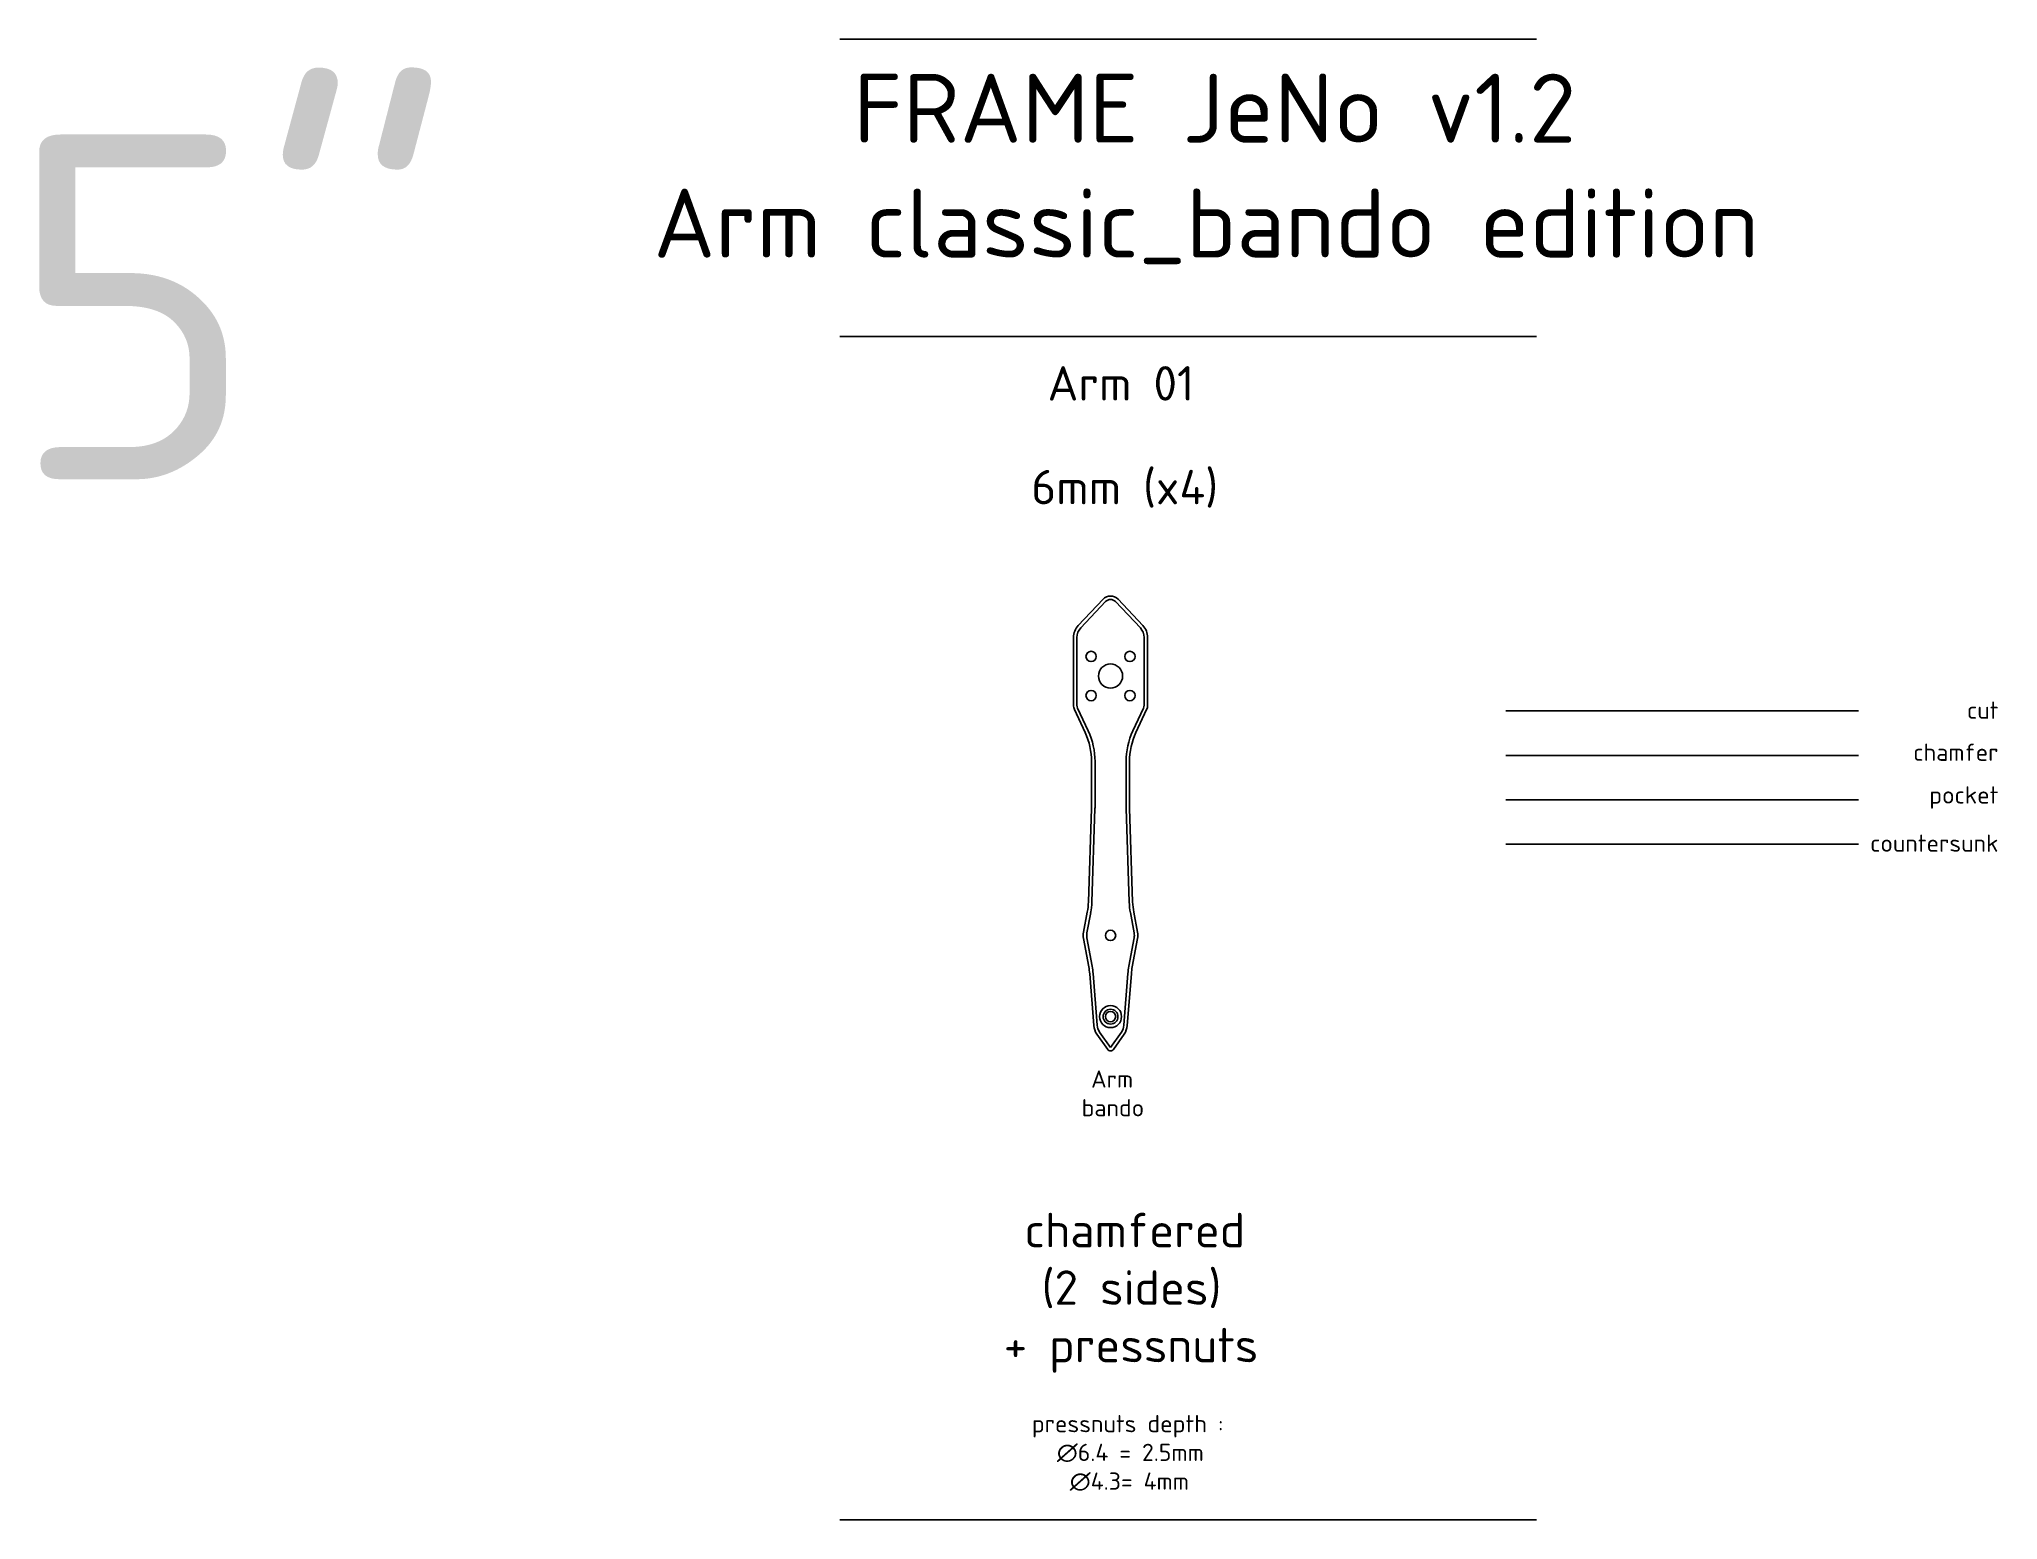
# Model space of a CAD drawing. Header units: millimetres. Extents: x -232 to 336, y 0 to 429.
import ezdxf

# ---------------------------------------------------------------- set-up
doc = ezdxf.new("R2010")
doc.units = ezdxf.units.MM
doc.linetypes.add('JIS_09_08', pattern=[10.75, 8, -0.55, 0.55, -0.55, 0.55, -0.55])
for name, color, linetype in [('Calque1', 150, 'Continuous'), ('Calque1_chamfered', 40, 'Continuous'), ('Calque1_countersunk', 90, 'Continuous'), ('Calque1_pocket', 10, 'Continuous')]:
    doc.layers.add(name, color=color, linetype=linetype)
doc.styles.get("Standard").update_dxf_attribs({"font": 'arial.ttf'})

msp = doc.modelspace()

# ---------------------------------------------------------------- linework, layer by layer
at = {"layer": 'Calque1'}
for p, q in [((0, 429.49), (202.05, 429.49)), ((0, 343.2), (202.05, 343.2)), ((76.33, 267.02), (69.12, 259.39)), ((80.69, 267.02), (87.9, 259.39)), ((67.76, 255.96), (67.76, 236.3)), ((89.26, 255.96), (89.26, 236.3)), ((68.04, 235.03), (71.13, 228.4)), ((88.98, 235.03), (85.89, 228.4)), ((193.21, 234.64), (295.45, 234.64)), ((73.01, 207.02), (73.01, 219.94)), ((84.01, 207.02), (84.01, 219.94)), ((72.08, 179.25), (73, 206.35)), ((84.93, 179.25), (84.02, 206.35)), ((70.68, 170.43), (71.76, 176.28)), ((86.34, 170.43), (85.25, 176.3)), ((70.68, 168.61), (72.19, 160.43)), ((86.34, 168.61), (84.82, 160.43)), ((73.65, 143.39), (72.47, 158.36)), ((83.37, 143.39), (84.55, 158.36)), ((77.69, 136.43), (74.54, 140.91)), ((79.33, 136.43), (82.48, 140.91)), ((0, 0), (202.05, 0))]:
    msp.add_line(p, q, dxfattribs=at)
for centre, radius in [((72.88, 250.44), 1.5), ((84.14, 250.44), 1.5), ((78.51, 244.76), 3.5), ((72.88, 239.08), 1.5), ((84.14, 239.08), 1.5), ((78.51, 169.52), 1.5), ((78.51, 145.97), 1.5)]:
    msp.add_circle(centre, radius, dxfattribs=at)
for centre, radius, start, end in [((78.51, 264.96), 3, 43.3504, 136.6496), ((72.76, 255.96), 5, 136.6496, 180), ((84.26, 255.96), 5, 0, 43.3504), ((70.76, 236.3), 3, 180, 205.0173), ((86.26, 236.3), 3, 334.9827, 0), ((53.01, 219.94), 20, 0, 25.0173), ((104.01, 219.94), 20, 154.9827, 180), ((53.01, 207.02), 20, 358.0693, 0), ((104.01, 207.02), 20, 180, 181.9307), ((52.1, 179.92), 20, 349.5057, 358.0693), ((104.92, 179.92), 20, 181.9307, 190.4943), ((75.59, 169.52), 5, 169.5057, 190.4943), ((81.42, 169.52), 5, 349.5057, 10.4943), ((52.53, 156.78), 20, 4.5137, 10.4943), ((104.49, 156.78), 20, 169.5057, 175.4863), ((78.63, 143.78), 5, 184.5137, 215.0925), ((78.39, 143.78), 5, 324.9075, 355.4863), ((78.51, 137), 1, 215.0925, 324.9075)]:
    msp.add_arc(centre, radius, start, end, dxfattribs=at)
at = {"layer": 'Calque1_chamfered'}
for p, q in [((77.05, 266.34), (69.85, 258.7)), ((79.96, 266.34), (87.17, 258.7)), ((68.76, 255.96), (68.76, 236.3)), ((88.26, 255.96), (88.26, 236.3)), ((68.95, 235.45), (72.04, 228.82)), ((88.07, 235.45), (84.98, 228.82)), ((193.21, 221.74), (295.45, 221.74)), ((74.01, 207.02), (74.01, 219.94)), ((83.01, 207.02), (83.01, 219.94)), ((73.08, 179.22), (74, 206.31)), ((83.93, 179.22), (83.02, 206.31)), ((71.66, 170.25), (72.75, 176.12)), ((85.36, 170.25), (84.27, 176.12)), ((71.66, 168.79), (73.18, 160.61)), ((85.36, 168.79), (83.84, 160.61)), ((74.65, 143.47), (73.46, 158.44)), ((82.37, 143.47), (83.55, 158.44)), ((78.51, 137), (75.36, 141.48)), ((78.51, 137), (81.66, 141.48))]:
    msp.add_line(p, q, dxfattribs=at)
for centre, radius, start, end in [((78.51, 264.96), 2, 43.3504, 136.6496), ((72.76, 255.96), 4, 136.6496, 180), ((84.26, 255.96), 4, 0, 43.3504), ((70.76, 236.3), 2, 180, 205.0173), ((86.26, 236.3), 2, 334.9827, 0), ((53.01, 219.94), 21, 0, 25.0173), ((104.01, 219.94), 21, 154.9827, 180), ((53.01, 207.02), 21, 358.0693, 0), ((104.01, 207.02), 21, 180, 181.9307), ((52.1, 179.92), 21, 349.5057, 358.0693), ((104.92, 179.92), 21, 181.9307, 190.4943), ((75.59, 169.52), 4, 169.5057, 190.4943), ((81.42, 169.52), 4, 349.5057, 10.4943), ((52.53, 156.78), 21, 4.5137, 10.4943), ((104.49, 156.78), 21, 169.5057, 175.4863), ((78.63, 143.78), 4, 184.5137, 215.0925), ((78.39, 143.78), 4, 324.9075, 355.4863)]:
    msp.add_arc(centre, radius, start, end, dxfattribs=at)
at = {"layer": 'Calque1_countersunk'}
msp.add_line((193.21, 195.96), (295.45, 195.96), dxfattribs=at)
at = {"layer": 'Calque1_pocket'}
msp.add_line((193.21, 208.85), (295.45, 208.85), dxfattribs=at)
for radius in [3.2, 2.15]:
    msp.add_circle((78.51, 145.97), radius, dxfattribs=at)

# ---------------------------------------------------------------- texts
at = {"linetype": 'JIS_09_08', "attachment_point": 1}
for s, width, heights, insert, char_height in [('{\\fISOCPEUR|b0|i0|c0|p34;5"}', 327.7561, [0], (-241.54, 401.84), 100), ('\\pi135.69758;{\\fISOCPEUR|b0|i0|c0|p34;FRAME JeNo v1.2\\P\\pi77.69758;Arm classic_bando edition}', 471.3952, [0], (-131.79, 419.46), 20), ('{\\fISOCPEUR|b0|i0|c0|p34;Arm 01}', 327.7561, [0], (60.22, 334.65), 10), ('{\\fISOCPEUR|b0|i0|c0|p34;6mm (x4)}', 327.7561, [0], (55.52, 304.56), 10), ('\\pi39.82127;{\\fISOCPEUR|b0|i0|c0|p34;Arm \\P\\pi37.07127;bando}', 90.6425, [23.17], (33.06, 130.37), 5), ('\\pi133.87807;{\\fISOCPEUR|b0|i0|c0|p34;chamfered\\P\\pi138.87807;(2 sides)\\P\\pi127.87807;+ pressnuts}', 327.7561, [0], (-80.35, 89.04), 10)]:
    msp.add_mtext_dynamic_manual_height_columns(s, width=width, gutter_width=12.5, heights=heights, dxfattribs=dict(at, insert=insert, char_height=char_height))
at = {"layer": 'Calque1', "insert": (336.06, 237.35), "char_height": 5, "attachment_point": 3}
msp.add_mtext_dynamic_manual_height_columns('{\\fISOCPEUR|b0|i0|c0|p34;cut}', width=327.7561, gutter_width=12.5, heights=[0], dxfattribs=at)
at = {"layer": 'Calque1_chamfered', "insert": (336.06, 225.15), "char_height": 5, "attachment_point": 3}
msp.add_mtext_dynamic_manual_height_columns('{\\fISOCPEUR|b0|i0|c0|p34;chamfer}', width=327.7561, gutter_width=12.5, heights=[0], dxfattribs=at)
at = {"layer": 'Calque1_countersunk', "insert": (336.06, 198.78), "char_height": 5, "attachment_point": 3}
msp.add_mtext_dynamic_manual_height_columns('{\\fISOCPEUR|b0|i0|c0|p34;countersunk}', width=327.7561, gutter_width=12.5, heights=[0], dxfattribs=at)
at = {"layer": 'Calque1_pocket', "char_height": 5}
for s, width, insert, attachment_point in [('{\\fISOCPEUR|b0|i0|c0|p34;pocket}', 327.7561, (336.06, 212.76), 3), ('\\pi36.45843;{\\fISOCPEUR|b0|i0|c0|p34;pressnuts depth : \\P\\pi43.70843;∅6.4 = 2.5mm\\P\\pi47.45843;∅4.3= 4mm}', 126.9169, (19.23, 30.4), 1)]:
    msp.add_mtext_dynamic_manual_height_columns(s, width=width, gutter_width=12.5, heights=[0], dxfattribs=dict(at, insert=insert, attachment_point=attachment_point))

doc.saveas('drawing.dxf')
